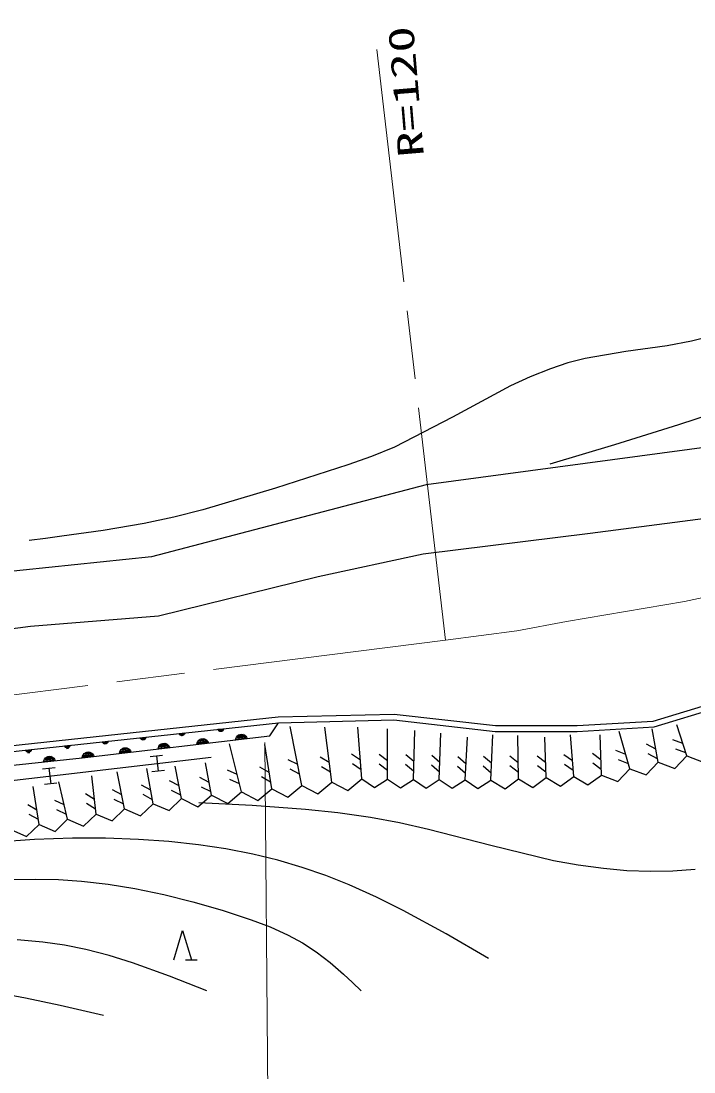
# Model space of a CAD drawing. Units: millimetres, scale not verified. Extents: x 40000 to 680000, y 20000 to 380000.
# Drawn here: x 180094 to 214606, y 275108 to 329002 of the extents above; entities that cross this region are included whole.
import ezdxf
from ezdxf.enums import TextEntityAlignment as Align

# ---------------------------------------------------------------- set-up
doc = ezdxf.new("R2010")
doc.units = ezdxf.units.MM
doc.header["$LTSCALE"] = 1000
doc.linetypes.add('CHAIN', pattern=[18.5, 12, -1.5, 3.5, -1.5])
for name, color, linetype, lineweight in [('M-BGD', 7, 'Continuous', 25), ('M-BMK', 2, 'CHAIN', 13), ('M-STR-HTXT', 7, 'Continuous', 13), ('M-TTL-LINE', 7, 'Continuous', 50)]:
    doc.layers.add(name, color=color, linetype=linetype, lineweight=lineweight)
doc.styles.add('ＭＳ ゴシック', font='')
doc.styles.get('ＭＳ ゴシック').set_extended_font_data('MS Gothic')

msp = doc.modelspace()

# ---------------------------------------------------------------- linework, layer by layer
at = {"layer": 'M-BGD'}
for p, q in [((215771, 307225), (200868, 305216)), ((200868, 305216), (186780, 301517)), ((209285, 302731), (215733, 303577)), ((200724, 301674), (209285, 302731)), ((186780, 301517), (173356, 300142)), ((195333, 300511), (200724, 301674)), ((187141, 298502), (195333, 300511)), ((180588, 297974), (187141, 298502)), ((166213, 296071), (180588, 297974)), ((212512, 293096), (216116, 294200)), ((212566, 292799), (216202, 293912)), ((178308, 291698), (193277, 293316)), ((193277, 293316), (199234, 293464)), ((199234, 293464), (204423, 292876)), ((178339, 291400), (193297, 293017)), ((190478, 292693), (190194, 292662)), ((190204, 292645), (190472, 292674)), ((190463, 292654), (190218, 292627)), ((192848, 292345), (193297, 293017)), ((193297, 293017), (199221, 293163)), ((194489, 289804), (193902, 292828)), ((196029, 289972), (195678, 292786)), ((197569, 290140), (197370, 292786)), ((198892, 290128), (198893, 292701)), ((199221, 293163), (204406, 292576)), ((204423, 292876), (208615, 292876)), ((208615, 292876), (212512, 293096)), ((208623, 292576), (212566, 292799)), ((212776, 290991), (212458, 292702)), ((214236, 291322), (213726, 292913)), ((183238, 291226), (192848, 292345)), ((186501, 292263), (186218, 292233)), ((186227, 292215), (186496, 292244)), ((186486, 292224), (186241, 292197)), ((186257, 292180), (186474, 292204)), ((186458, 292183), (186277, 292164)), ((186314, 292149), (186425, 292161)), ((188489, 292478), (188206, 292448)), ((188216, 292430), (188484, 292459)), ((188475, 292439), (188229, 292412)), ((188245, 292395), (188462, 292419)), ((188446, 292398), (188266, 292379)), ((188303, 292364), (188414, 292376)), ((189610, 292119), (189176, 292069)), ((189208, 292110), (189568, 292152)), ((189494, 292181), (189272, 292155)), ((190233, 292610), (190450, 292634)), ((190434, 292613), (190254, 292593)), ((190291, 292579), (190402, 292591)), ((191109, 292181), (191675, 292246)), ((191656, 292282), (191119, 292220)), ((191137, 292259), (191627, 292316)), ((191596, 292351), (191163, 292300)), ((191194, 292342), (191555, 292383)), ((191480, 292413), (191258, 292387)), ((200216, 290115), (200288, 292617)), ((201539, 290102), (201630, 292490)), ((202863, 290090), (202984, 292278)), ((204186, 290077), (204295, 292405)), ((204406, 292576), (208623, 292576)), ((205604, 290140), (205564, 292363)), ((207022, 290203), (206959, 292278)), ((208440, 290266), (208270, 292405)), ((209858, 290330), (209793, 292405)), ((211317, 290660), (210766, 292575)), ((214034, 291952), (213526, 292144)), ((180622, 291628), (180339, 291597)), ((180349, 291579), (180617, 291608)), ((180608, 291588), (180362, 291562)), ((180378, 291545), (180595, 291568)), ((182611, 291843), (182327, 291812)), ((182337, 291794), (182605, 291823)), ((182596, 291803), (182351, 291777)), ((182366, 291760), (182583, 291783)), ((182567, 291762), (182387, 291743)), ((184556, 292053), (184273, 292022)), ((184282, 292004), (184550, 292033)), ((184541, 292014), (184296, 291987)), ((184311, 291970), (184528, 291993)), ((184513, 291973), (184332, 291953)), ((184369, 291938), (184480, 291950)), ((185696, 291588), (185159, 291526)), ((185177, 291566), (185668, 291623)), ((185637, 291657), (185203, 291606)), ((185234, 291648), (185595, 291690)), ((185521, 291719), (185299, 291693)), ((187136, 291718), (187702, 291784)), ((187682, 291819), (187146, 291757)), ((187164, 291797), (187654, 291854)), ((187623, 291888), (187190, 291837)), ((187221, 291879), (187582, 291921)), ((187507, 291950), (187285, 291924)), ((189122, 291949), (189688, 292015)), ((189669, 292051), (189133, 291988)), ((189151, 292028), (189641, 292085)), ((191409, 289468), (190784, 291940)), ((192949, 289636), (192591, 291897)), ((211107, 291388), (210606, 291595)), ((212651, 291662), (212172, 291916)), ((214186, 291476), (213678, 291670)), ((173301, 289324), (189838, 291248)), ((173419, 290170), (183238, 291226)), ((180579, 291548), (180399, 291528)), ((181261, 291051), (181827, 291112)), ((181808, 291148), (181271, 291090)), ((181290, 291130), (181781, 291183)), ((181750, 291217), (181316, 291170)), ((181347, 291212), (181708, 291250)), ((181634, 291280), (181412, 291256)), ((183249, 291265), (183815, 291331)), ((183796, 291367), (183259, 291304)), ((183277, 291344), (183767, 291401)), ((183736, 291435), (183303, 291385)), ((183334, 291426), (183695, 291468)), ((183620, 291497), (183398, 291472)), ((185149, 291487), (185715, 291553)), ((186716, 291287), (187356, 291362)), ((187036, 291324), (187128, 290530)), ((194282, 290868), (193801, 291119)), ((195904, 290975), (195440, 291257)), ((197497, 291093), (197048, 291398)), ((198892, 291060), (198467, 291397)), ((200242, 291025), (199827, 291375)), ((201573, 290979), (201161, 291332)), ((202908, 290906), (202502, 291267)), ((204226, 290936), (203817, 291292)), ((205589, 290967), (205158, 291297)), ((206998, 290986), (206563, 291310)), ((208376, 291068), (207926, 291370)), ((209833, 291112), (209398, 291436)), ((211246, 290908), (210743, 291117)), ((212743, 291170), (212263, 291426)), ((213616, 290670), (214236, 291322)), ((214236, 291322), (215076, 291001)), ((181203, 290646), (181843, 290720)), ((181523, 290683), (181616, 289889)), ((185407, 288599), (185032, 290501)), ((186868, 288865), (186554, 290671)), ((187448, 290567), (186808, 290493)), ((188329, 289132), (187992, 290798)), ((189869, 289300), (189557, 290967)), ((191182, 290364), (190687, 290588)), ((192816, 290472), (192344, 290739)), ((194378, 290377), (193896, 290630)), ((195966, 290479), (195502, 290764)), ((197535, 290595), (197085, 290902)), ((198892, 290560), (198467, 290900)), ((200228, 290526), (199813, 290878)), ((201554, 290479), (201142, 290835)), ((202880, 290407), (202475, 290770)), ((204203, 290436), (203794, 290796)), ((205598, 290467), (205167, 290799)), ((207013, 290486), (206578, 290813)), ((208416, 290569), (207965, 290875)), ((209849, 290612), (209414, 290939)), ((210698, 290009), (211317, 290660)), ((211317, 290660), (212157, 290339)), ((212157, 290339), (212776, 290991)), ((212776, 290991), (213616, 290670)), ((182486, 288067), (182029, 289994)), ((183946, 288333), (183721, 290290)), ((188196, 289788), (187713, 290035)), ((189746, 289957), (189266, 290211)), ((191305, 289880), (190809, 290105)), ((192895, 289978), (192422, 290248)), ((195315, 289375), (196029, 289972)), ((196029, 289972), (196855, 289543)), ((196855, 289543), (197569, 290140)), ((197569, 290140), (198226, 289693)), ((198226, 289693), (198892, 290128)), ((198892, 290128), (199550, 289680)), ((199550, 289680), (200216, 290115)), ((200216, 290115), (200873, 289668)), ((200873, 289668), (201539, 290102)), ((201539, 290102), (202197, 289655)), ((202197, 289655), (202863, 290090)), ((202863, 290090), (203520, 289642)), ((203520, 289642), (204186, 290077)), ((204186, 290077), (204916, 289636)), ((204916, 289636), (205604, 290140)), ((205604, 290140), (206334, 289699)), ((206334, 289699), (207022, 290203)), ((207022, 290203), (207752, 289762)), ((207752, 289762), (208440, 290266)), ((208440, 290266), (209170, 289825)), ((209170, 289825), (209858, 290330)), ((209858, 290330), (210698, 290009)), ((181025, 287801), (180718, 289740)), ((181936, 289926), (181296, 289851)), ((185264, 289327), (184781, 289576)), ((186747, 289565), (186270, 289824)), ((188295, 289298), (187811, 289547)), ((189838, 289466), (189358, 289722)), ((190695, 288870), (191409, 289468)), ((191409, 289468), (192235, 289038)), ((192235, 289038), (192949, 289636)), ((192949, 289636), (193775, 289207)), ((193775, 289207), (194489, 289804)), ((194489, 289804), (195315, 289375)), ((182312, 288801), (181820, 289031)), ((183860, 289079), (183399, 289366)), ((185360, 288836), (184878, 289088)), ((186832, 289072), (186355, 289334)), ((187687, 288512), (188329, 289132)), ((188329, 289132), (189155, 288702)), ((189155, 288702), (189869, 289300)), ((189869, 289300), (190695, 288870)), ((180908, 288541), (180435, 288808)), ((182427, 288314), (181935, 288547)), ((183305, 287713), (183946, 288333)), ((183918, 288582), (183456, 288871)), ((183946, 288333), (184765, 287979)), ((184765, 287979), (185407, 288599)), ((185407, 288599), (186226, 288245)), ((186226, 288245), (186868, 288865)), ((186868, 288865), (187687, 288512)), ((180383, 287181), (181025, 287801)), ((180986, 288047), (180513, 288316)), ((181025, 287801), (181844, 287447)), ((181844, 287447), (182486, 288067)), ((182486, 288067), (183305, 287713)), ((179564, 287535), (180383, 287181)), ((188527, 280861), (189127, 280861))]:
    msp.add_line(p, q, dxfattribs=at)
for points in [[(261430, 323978), (258650, 322963), (255851, 322006), (251067, 320590), (246277, 319161), (241556, 317552), (236809, 315988), (232554, 314836), (228320, 313628), (226516, 312984), (224721, 312280), (222034, 311192), (219325, 310161), (216581, 309199), (213817, 308294), (210523, 307271), (207210, 306274)], [(215727, 312896), (214485, 312593), (213229, 312349), (211117, 312053), (209023, 311698), (208129, 311466), (207240, 311173), (206211, 310761), (205191, 310288), (202225, 308687), (199240, 307144), (198068, 306665), (196862, 306238), (193146, 305053), (189413, 303927), (187923, 303555), (186409, 303239), (184302, 302880), (182179, 302579), (181344, 302470), (180509, 302363)], [(189216, 288928), (191951, 288790), (194677, 288592), (196345, 288415), (198013, 288177), (199502, 287900), (200992, 287562), (204188, 286733), (207405, 285960), (208672, 285727), (209958, 285552), (211162, 285448), (212372, 285405), (213522, 285422), (214670, 285500)], [(204068, 280934), (201896, 282188), (199693, 283390), (198316, 284078), (196916, 284709), (195732, 285181), (194517, 285600), (193262, 285966), (191988, 286275), (190600, 286546), (189199, 286759), (187669, 286928), (186125, 287038), (184431, 287095), (182730, 287092), (180783, 287023), (178838, 286894), (176328, 286656), (173811, 286356), (171773, 286085), (169726, 285800)], [(179183, 284970), (180820, 285004), (182009, 284982), (183200, 284900), (184562, 284738), (185930, 284515), (187420, 284206), (188904, 283838), (190411, 283407), (191904, 282917), (192864, 282546), (193793, 282122), (194528, 281724), (195230, 281275), (195949, 280728), (196633, 280130), (197087, 279705), (197544, 279266)], [(189619, 279266), (187717, 280017), (185803, 280708), (184613, 281078), (183411, 281389), (182321, 281607), (181210, 281767), (179899, 281888)], [(187923, 280861), (188380, 282358), (188838, 280861)], [(151594, 277186), (154953, 277645), (158312, 278165), (161821, 278771), (165348, 279320), (167047, 279521), (168763, 279664), (170415, 279740), (172080, 279757), (173715, 279714), (175357, 279610), (176962, 279449), (178559, 279229), (180330, 278912), (182098, 278535), (183207, 278279), (184325, 278014)]]:
    msp.add_lwpolyline(points, dxfattribs=at)
for points in [[(190483, 292713), (190475, 292677), (190461, 292646), (190435, 292610), (190405, 292589), (190371, 292574), (190324, 292569), (190288, 292576), (190253, 292590), (190221, 292620), (190200, 292647), (190185, 292680)], [(186506, 292283), (186498, 292247), (186484, 292216), (186459, 292180), (186428, 292159), (186394, 292144), (186348, 292139), (186311, 292146), (186277, 292161), (186244, 292190), (186223, 292217), (186208, 292250)], [(188495, 292498), (188487, 292462), (188473, 292431), (188447, 292395), (188416, 292374), (188382, 292359), (188336, 292354), (188300, 292361), (188265, 292375), (188233, 292405), (188211, 292432), (188197, 292465)], [(189112, 291910), (189127, 291982), (189155, 292044), (189205, 292116), (189267, 292159), (189334, 292190), (189427, 292201), (189499, 292187), (189569, 292158), (189635, 292100), (189677, 292046), (189708, 291980)], [(191098, 292142), (191114, 292213), (191141, 292275), (191192, 292347), (191253, 292391), (191321, 292421), (191413, 292432), (191486, 292418), (191556, 292390), (191621, 292331), (191664, 292277), (191694, 292211)], [(180628, 291647), (180620, 291611), (180606, 291581), (180580, 291545), (180549, 291523), (180515, 291508), (180469, 291503), (180433, 291511), (180398, 291525), (180366, 291555), (180344, 291582), (180330, 291615)], [(182616, 291862), (182608, 291826), (182594, 291796), (182569, 291760), (182538, 291738), (182504, 291723), (182458, 291718), (182421, 291726), (182387, 291740), (182354, 291770), (182333, 291797), (182318, 291830)], [(184561, 292072), (184553, 292037), (184539, 292006), (184514, 291970), (184483, 291948), (184449, 291934), (184403, 291929), (184366, 291936), (184332, 291950), (184299, 291980), (184278, 292007), (184263, 292040)], [(185138, 291448), (185154, 291519), (185182, 291581), (185232, 291653), (185294, 291697), (185361, 291727), (185453, 291738), (185526, 291724), (185596, 291696), (185661, 291637), (185704, 291583), (185734, 291517)], [(187125, 291679), (187141, 291750), (187168, 291812), (187219, 291885), (187280, 291928), (187348, 291959), (187440, 291969), (187513, 291955), (187582, 291927), (187648, 291868), (187691, 291814), (187721, 291748)], [(181250, 291012), (181266, 291084), (181294, 291146), (181345, 291217), (181407, 291260), (181475, 291290), (181567, 291300), (181640, 291285), (181709, 291257), (181774, 291197), (181816, 291143), (181846, 291077)], [(183238, 291226), (183254, 291298), (183282, 291360), (183332, 291432), (183393, 291476), (183461, 291506), (183553, 291517), (183626, 291503), (183696, 291475), (183761, 291416), (183804, 291362), (183834, 291296)]]:
    msp.add_lwpolyline(points, close=True, dxfattribs=at)
at = {"layer": 'M-BMK'}
for p, q in [((201868, 297252), (198168, 329002)), ((217864, 300038), (214124, 299242)), ((214124, 299242), (208076, 298207)), ((208076, 298207), (205529, 297729)), ((205529, 297729), (201868, 297252)), ((201868, 297252), (167758, 292926))]:
    msp.add_line(p, q, dxfattribs=at)
at = {"layer": 'M-STR-HTXT'}
msp.add_line((192595, 291999), (193065, 236707), dxfattribs=at)
at = {"layer": 'M-TTL-LINE'}
for p, q in [((182424, 291728), (182535, 291740)), ((180436, 291513), (180547, 291525))]:
    msp.add_line(p, q, dxfattribs=at)

# ---------------------------------------------------------------- texts
at = {"layer": 'M-BMK', "style": 'ＭＳ ゴシック', "width": 1.5}
msp.add_text('R=120', height=1320, rotation=94.702, dxfattribs=at).set_placement((201152, 322102), align=Align.BOTTOM_LEFT)

doc.saveas('drawing.dxf')
